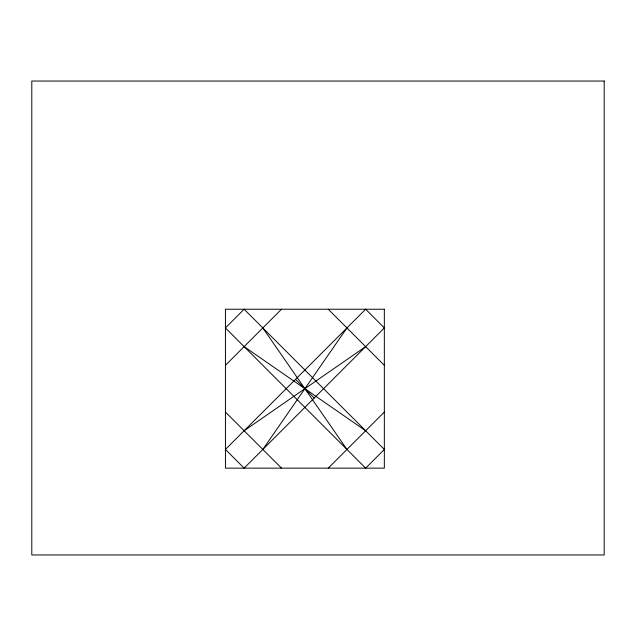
<?xml version="1.0" encoding="UTF-8"?>
<svg xmlns="http://www.w3.org/2000/svg" width="636" height="636" viewBox="0 0 636 636"><rect width="100%" height="100%" fill="white"/><g stroke="black" fill="none" stroke-linecap="round" stroke-linejoin="round"><path stroke-width="0.95" d="M262.827 449.445L346.954 327.93M225.438 365.318L281.517 309.231M328.255 468.144L384.343 412.056M244.129 430.755L365.644 346.62M244.129 346.62L365.644 430.755M328.255 309.231L384.343 365.318M295.541 379.342L314.24 398.033M225.438 412.056L281.517 468.144M262.827 327.93L346.954 449.445M244.129 309.231L225.438 327.93L365.644 468.144L384.343 449.445L244.129 309.231M365.644 309.231L225.438 449.445L244.129 468.144L384.343 327.93L365.644 309.231M604.2 81.042L31.8 81.042L31.8 554.958L604.2 554.958L604.2 81.042M384.343 309.231L225.438 309.231L225.438 468.144L384.343 468.144L384.343 309.231"/></g></svg>
